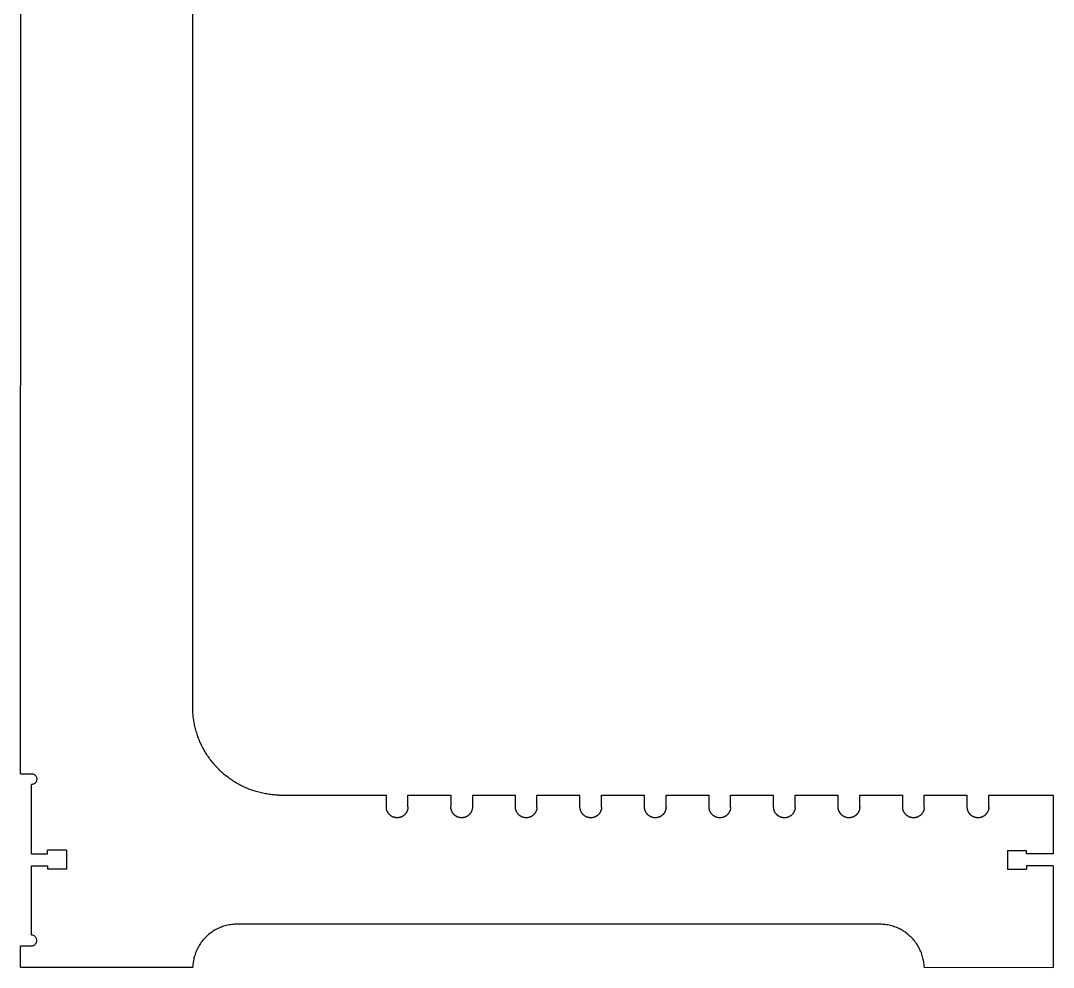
# Model space of a CAD drawing. Extents: x -71 to 71, y -22 to 22.
# Drawn here: x 4.57 to 28.56, y -22 to 0 of the extents above; entities that cross this region are included whole.
import ezdxf

# ---------------------------------------------------------------- set-up
doc = ezdxf.new("R2010")
doc.units = 0
doc.header["$MEASUREMENT"] = 0
doc.layers.get('0').update_dxf_attribs({"linetype": 'CONTINUOUS'})

msp = doc.modelspace()

# ---------------------------------------------------------------- linework, layer by layer
for p, q in [((8.564, -15.999), (8.567, 16.001)), ((4.565, -17.502), (4.568, 14.251)), ((8.566, -16.03), (8.564, -15.999)), ((8.567, -16.061), (8.566, -16.03)), ((8.569, -16.092), (8.567, -16.061)), ((8.572, -16.123), (8.569, -16.092)), ((8.575, -16.155), (8.572, -16.123)), ((8.578, -16.185), (8.575, -16.155)), ((8.582, -16.216), (8.578, -16.185)), ((8.587, -16.247), (8.582, -16.216)), ((8.591, -16.278), (8.587, -16.247)), ((8.597, -16.309), (8.591, -16.278)), ((8.603, -16.339), (8.597, -16.309)), ((8.609, -16.37), (8.603, -16.339)), ((8.616, -16.4), (8.609, -16.37)), ((8.623, -16.431), (8.616, -16.4)), ((8.63, -16.461), (8.623, -16.431)), ((8.639, -16.491), (8.63, -16.461)), ((8.647, -16.521), (8.639, -16.491)), ((8.656, -16.551), (8.647, -16.521)), ((8.666, -16.581), (8.656, -16.551)), ((8.675, -16.61), (8.666, -16.581)), ((8.686, -16.64), (8.675, -16.61)), ((8.697, -16.669), (8.686, -16.64)), ((8.708, -16.698), (8.697, -16.669)), ((8.72, -16.727), (8.708, -16.698)), ((8.732, -16.756), (8.72, -16.727)), ((8.744, -16.784), (8.732, -16.756)), ((8.757, -16.812), (8.744, -16.784)), ((8.771, -16.841), (8.757, -16.812)), ((8.784, -16.869), (8.771, -16.841)), ((8.799, -16.896), (8.784, -16.869)), ((8.813, -16.924), (8.799, -16.896)), ((8.828, -16.951), (8.813, -16.924)), ((8.844, -16.978), (8.828, -16.951)), ((8.86, -17.005), (8.844, -16.978)), ((8.876, -17.031), (8.86, -17.005)), ((8.893, -17.058), (8.876, -17.031)), ((8.91, -17.084), (8.893, -17.058)), ((8.928, -17.11), (8.91, -17.084)), ((8.945, -17.135), (8.928, -17.11)), ((8.964, -17.16), (8.945, -17.135)), ((8.982, -17.185), (8.964, -17.16)), ((9.001, -17.21), (8.982, -17.185)), ((9.021, -17.235), (9.001, -17.21)), ((9.041, -17.259), (9.021, -17.235)), ((9.061, -17.282), (9.041, -17.259)), ((4.565, -17.502), (4.815, -17.502)), ((4.815, -17.502), (4.832, -17.503)), ((4.832, -17.503), (4.848, -17.506)), ((4.848, -17.506), (4.863, -17.511)), ((4.863, -17.511), (4.878, -17.518)), ((4.878, -17.518), (4.892, -17.527)), ((9.081, -17.306), (9.061, -17.282)), ((9.102, -17.329), (9.081, -17.306)), ((9.123, -17.352), (9.102, -17.329)), ((9.145, -17.375), (9.123, -17.352)), ((9.167, -17.397), (9.145, -17.375)), ((9.189, -17.419), (9.167, -17.397)), ((9.211, -17.44), (9.189, -17.419)), ((9.234, -17.461), (9.211, -17.44)), ((9.257, -17.482), (9.234, -17.461)), ((9.281, -17.503), (9.257, -17.482)), ((9.305, -17.523), (9.281, -17.503)), ((4.832, -17.751), (4.815, -17.752)), ((4.815, -19.361), (4.815, -17.752)), ((4.848, -17.747), (4.832, -17.751)), ((4.863, -17.742), (4.848, -17.747)), ((4.878, -17.735), (4.863, -17.742)), ((4.892, -17.726), (4.878, -17.735)), ((4.892, -17.527), (4.904, -17.538)), ((4.904, -17.715), (4.892, -17.726)), ((4.904, -17.538), (4.915, -17.551)), ((4.915, -17.703), (4.904, -17.715)), ((4.915, -17.551), (4.924, -17.564)), ((4.924, -17.689), (4.915, -17.703)), ((4.924, -17.564), (4.931, -17.579)), ((4.931, -17.674), (4.924, -17.689)), ((4.931, -17.579), (4.936, -17.594)), ((4.936, -17.659), (4.931, -17.674)), ((4.936, -17.594), (4.939, -17.61)), ((4.939, -17.643), (4.936, -17.659)), ((4.939, -17.61), (4.94, -17.627)), ((4.94, -17.627), (4.939, -17.643)), ((9.329, -17.543), (9.305, -17.523)), ((9.353, -17.562), (9.329, -17.543)), ((9.378, -17.581), (9.353, -17.562)), ((9.403, -17.6), (9.378, -17.581)), ((9.428, -17.618), (9.403, -17.6)), ((9.454, -17.636), (9.428, -17.618)), ((9.479, -17.653), (9.454, -17.636)), ((9.506, -17.671), (9.479, -17.653)), ((9.532, -17.687), (9.506, -17.671)), ((9.558, -17.704), (9.532, -17.687)), ((9.585, -17.72), (9.558, -17.704)), ((9.612, -17.735), (9.585, -17.72)), ((9.64, -17.75), (9.612, -17.735)), ((9.667, -17.765), (9.64, -17.75)), ((9.695, -17.779), (9.667, -17.765)), ((9.723, -17.793), (9.695, -17.779)), ((9.751, -17.806), (9.723, -17.793)), ((9.779, -17.819), (9.751, -17.806)), ((9.808, -17.832), (9.779, -17.819)), ((9.837, -17.844), (9.808, -17.832)), ((9.865, -17.856), (9.837, -17.844)), ((9.894, -17.867), (9.865, -17.856)), ((9.924, -17.878), (9.894, -17.867)), ((9.953, -17.888), (9.924, -17.878)), ((9.983, -17.898), (9.953, -17.888)), ((10.012, -17.907), (9.983, -17.898)), ((10.042, -17.916), (10.012, -17.907)), ((10.072, -17.925), (10.042, -17.916)), ((10.102, -17.933), (10.072, -17.925)), ((10.133, -17.941), (10.102, -17.933)), ((10.163, -17.948), (10.133, -17.941)), ((10.193, -17.955), (10.163, -17.948)), ((10.224, -17.961), (10.193, -17.955)), ((10.255, -17.967), (10.224, -17.961)), ((10.285, -17.972), (10.255, -17.967)), ((10.316, -17.977), (10.285, -17.972)), ((10.347, -17.981), (10.316, -17.977)), ((10.378, -17.985), (10.347, -17.981)), ((10.409, -17.989), (10.378, -17.985)), ((10.44, -17.992), (10.409, -17.989)), ((10.471, -17.994), (10.44, -17.992)), ((10.502, -17.996), (10.471, -17.994)), ((10.533, -17.998), (10.502, -17.996)), ((10.564, -17.999), (10.533, -17.998)), ((10.564, -17.999), (13.064, -17.999)), ((13.064, -18.274), (13.064, -17.999)), ((13.564, -17.999), (14.564, -17.999)), ((13.564, -18.274), (13.564, -17.999)), ((14.564, -17.999), (14.564, -18.274)), ((15.064, -17.999), (16.064, -18)), ((15.064, -17.999), (15.064, -18.274)), ((16.064, -18.275), (16.064, -18)), ((16.564, -18), (17.564, -18)), ((16.564, -18.275), (16.564, -18)), ((17.564, -18.275), (17.564, -18)), ((18.064, -18), (19.064, -18)), ((18.064, -18.275), (18.064, -18)), ((19.064, -18.275), (19.064, -18)), ((19.564, -18), (20.564, -18)), ((19.564, -18.275), (19.564, -18)), ((20.564, -18.275), (20.564, -18)), ((21.064, -18), (22.064, -18)), ((21.064, -18.275), (21.064, -18)), ((22.064, -18.275), (22.064, -18)), ((22.564, -18), (23.564, -18)), ((22.564, -18.275), (22.564, -18)), ((23.564, -18.275), (23.564, -18)), ((24.064, -18), (25.064, -18)), ((24.064, -18.275), (24.064, -18)), ((25.064, -18.275), (25.064, -18)), ((25.564, -18), (26.564, -18)), ((25.564, -18.275), (25.564, -18)), ((26.564, -18.275), (26.564, -18)), ((27.064, -18), (28.564, -18)), ((27.064, -18.275), (27.064, -18)), ((28.564, -18), (28.564, -19.36)), ((13.064, -18.282), (13.064, -18.274)), ((13.065, -18.29), (13.064, -18.282)), ((13.065, -18.298), (13.065, -18.29)), ((13.066, -18.306), (13.065, -18.298)), ((13.067, -18.313), (13.066, -18.306)), ((13.069, -18.321), (13.067, -18.313)), ((13.07, -18.329), (13.069, -18.321)), ((13.072, -18.336), (13.07, -18.329)), ((13.074, -18.344), (13.072, -18.336)), ((13.077, -18.352), (13.074, -18.344)), ((13.079, -18.359), (13.077, -18.352)), ((13.082, -18.366), (13.079, -18.359)), ((13.085, -18.374), (13.082, -18.366)), ((13.088, -18.381), (13.085, -18.374)), ((13.092, -18.388), (13.088, -18.381)), ((13.095, -18.395), (13.092, -18.388)), ((13.099, -18.402), (13.095, -18.395)), ((13.103, -18.408), (13.099, -18.402)), ((13.108, -18.415), (13.103, -18.408)), ((13.112, -18.421), (13.108, -18.415)), ((13.117, -18.428), (13.112, -18.421)), ((13.122, -18.434), (13.117, -18.428)), ((13.127, -18.44), (13.122, -18.434)), ((13.132, -18.445), (13.127, -18.44)), ((13.138, -18.451), (13.132, -18.445)), ((13.143, -18.457), (13.138, -18.451)), ((13.149, -18.462), (13.143, -18.457)), ((13.155, -18.467), (13.149, -18.462)), ((13.161, -18.472), (13.155, -18.467)), ((13.167, -18.477), (13.161, -18.472)), ((13.174, -18.481), (13.167, -18.477)), ((13.461, -18.477), (13.455, -18.481)), ((13.468, -18.472), (13.461, -18.477)), ((13.474, -18.467), (13.468, -18.472)), ((13.48, -18.462), (13.474, -18.467)), ((13.485, -18.457), (13.48, -18.462)), ((13.491, -18.451), (13.485, -18.457)), ((13.497, -18.445), (13.491, -18.451)), ((13.502, -18.44), (13.497, -18.445)), ((13.507, -18.434), (13.502, -18.44)), ((13.512, -18.428), (13.507, -18.434)), ((13.517, -18.421), (13.512, -18.428)), ((13.521, -18.415), (13.517, -18.421)), ((13.525, -18.408), (13.521, -18.415)), ((13.529, -18.402), (13.525, -18.408)), ((13.533, -18.395), (13.529, -18.402)), ((13.537, -18.388), (13.533, -18.395)), ((13.541, -18.381), (13.537, -18.388)), ((13.544, -18.374), (13.541, -18.381)), ((13.547, -18.366), (13.544, -18.374)), ((13.55, -18.359), (13.547, -18.366)), ((13.552, -18.352), (13.55, -18.359)), ((13.554, -18.344), (13.552, -18.352)), ((13.556, -18.337), (13.554, -18.344)), ((13.558, -18.329), (13.556, -18.337)), ((13.56, -18.321), (13.558, -18.329)), ((13.561, -18.313), (13.56, -18.321)), ((13.562, -18.306), (13.561, -18.313)), ((13.563, -18.298), (13.562, -18.306)), ((13.564, -18.29), (13.563, -18.298)), ((13.564, -18.274), (13.564, -18.282)), ((13.564, -18.282), (13.564, -18.29)), ((14.564, -18.282), (14.564, -18.274)), ((14.565, -18.29), (14.564, -18.282)), ((14.565, -18.298), (14.565, -18.29)), ((14.566, -18.306), (14.565, -18.298)), ((14.567, -18.314), (14.566, -18.306)), ((14.569, -18.321), (14.567, -18.314)), ((14.57, -18.329), (14.569, -18.321)), ((14.572, -18.337), (14.57, -18.329)), ((14.574, -18.344), (14.572, -18.337)), ((14.577, -18.352), (14.574, -18.344)), ((14.579, -18.359), (14.577, -18.352)), ((14.582, -18.366), (14.579, -18.359)), ((14.585, -18.374), (14.582, -18.366)), ((14.588, -18.381), (14.585, -18.374)), ((14.592, -18.388), (14.588, -18.381)), ((14.595, -18.395), (14.592, -18.388)), ((14.599, -18.402), (14.595, -18.395)), ((14.603, -18.408), (14.599, -18.402)), ((14.608, -18.415), (14.603, -18.408)), ((14.612, -18.421), (14.608, -18.415)), ((14.617, -18.428), (14.612, -18.421)), ((14.622, -18.434), (14.617, -18.428)), ((14.627, -18.44), (14.622, -18.434)), ((14.632, -18.446), (14.627, -18.44)), ((14.638, -18.451), (14.632, -18.446)), ((14.643, -18.457), (14.638, -18.451)), ((14.649, -18.462), (14.643, -18.457)), ((14.655, -18.467), (14.649, -18.462)), ((14.661, -18.472), (14.655, -18.467)), ((14.667, -18.477), (14.661, -18.472)), ((14.674, -18.481), (14.667, -18.477)), ((14.961, -18.477), (14.955, -18.481)), ((14.968, -18.472), (14.961, -18.477)), ((14.974, -18.467), (14.968, -18.472)), ((14.98, -18.462), (14.974, -18.467)), ((14.985, -18.457), (14.98, -18.462)), ((14.991, -18.451), (14.985, -18.457)), ((14.997, -18.446), (14.991, -18.451)), ((15.002, -18.44), (14.997, -18.446)), ((15.007, -18.434), (15.002, -18.44)), ((15.012, -18.428), (15.007, -18.434)), ((15.017, -18.421), (15.012, -18.428)), ((15.021, -18.415), (15.017, -18.421)), ((15.025, -18.408), (15.021, -18.415)), ((15.029, -18.402), (15.025, -18.408)), ((15.033, -18.395), (15.029, -18.402)), ((15.037, -18.388), (15.033, -18.395)), ((15.041, -18.381), (15.037, -18.388)), ((15.044, -18.374), (15.041, -18.381)), ((15.047, -18.366), (15.044, -18.374)), ((15.05, -18.359), (15.047, -18.366)), ((15.052, -18.352), (15.05, -18.359)), ((15.054, -18.344), (15.052, -18.352)), ((15.056, -18.337), (15.054, -18.344)), ((15.058, -18.329), (15.056, -18.337)), ((15.06, -18.321), (15.058, -18.329)), ((15.061, -18.314), (15.06, -18.321)), ((15.062, -18.306), (15.061, -18.314)), ((15.063, -18.298), (15.062, -18.306)), ((15.064, -18.29), (15.063, -18.298)), ((15.064, -18.274), (15.064, -18.282)), ((15.064, -18.282), (15.064, -18.29)), ((16.064, -18.282), (16.064, -18.275)), ((16.065, -18.29), (16.064, -18.282)), ((16.065, -18.298), (16.065, -18.29)), ((16.066, -18.306), (16.065, -18.298)), ((16.067, -18.314), (16.066, -18.306)), ((16.069, -18.321), (16.067, -18.314)), ((16.07, -18.329), (16.069, -18.321)), ((16.072, -18.337), (16.07, -18.329)), ((16.074, -18.344), (16.072, -18.337)), ((16.077, -18.352), (16.074, -18.344)), ((16.079, -18.359), (16.077, -18.352)), ((16.082, -18.367), (16.079, -18.359)), ((16.085, -18.374), (16.082, -18.367)), ((16.088, -18.381), (16.085, -18.374)), ((16.092, -18.388), (16.088, -18.381)), ((16.095, -18.395), (16.092, -18.388)), ((16.099, -18.402), (16.095, -18.395)), ((16.103, -18.408), (16.099, -18.402)), ((16.108, -18.415), (16.103, -18.408)), ((16.112, -18.421), (16.108, -18.415)), ((16.117, -18.428), (16.112, -18.421)), ((16.122, -18.434), (16.117, -18.428)), ((16.127, -18.44), (16.122, -18.434)), ((16.132, -18.446), (16.127, -18.44)), ((16.138, -18.451), (16.132, -18.446)), ((16.143, -18.457), (16.138, -18.451)), ((16.149, -18.462), (16.143, -18.457)), ((16.155, -18.467), (16.149, -18.462)), ((16.161, -18.472), (16.155, -18.467)), ((16.167, -18.477), (16.161, -18.472)), ((16.174, -18.481), (16.167, -18.477)), ((16.461, -18.477), (16.455, -18.481)), ((16.468, -18.472), (16.461, -18.477)), ((16.474, -18.467), (16.468, -18.472)), ((16.48, -18.462), (16.474, -18.467)), ((16.485, -18.457), (16.48, -18.462)), ((16.491, -18.451), (16.485, -18.457)), ((16.497, -18.446), (16.491, -18.451)), ((16.502, -18.44), (16.497, -18.446)), ((16.507, -18.434), (16.502, -18.44)), ((16.512, -18.428), (16.507, -18.434)), ((16.517, -18.422), (16.512, -18.428)), ((16.521, -18.415), (16.517, -18.422)), ((16.525, -18.409), (16.521, -18.415)), ((16.529, -18.402), (16.525, -18.409)), ((16.533, -18.395), (16.529, -18.402)), ((16.537, -18.388), (16.533, -18.395)), ((16.541, -18.381), (16.537, -18.388)), ((16.544, -18.374), (16.541, -18.381)), ((16.547, -18.367), (16.544, -18.374)), ((16.55, -18.359), (16.547, -18.367)), ((16.552, -18.352), (16.55, -18.359)), ((16.554, -18.344), (16.552, -18.352)), ((16.556, -18.337), (16.554, -18.344)), ((16.558, -18.329), (16.556, -18.337)), ((16.56, -18.321), (16.558, -18.329)), ((16.561, -18.314), (16.56, -18.321)), ((16.562, -18.306), (16.561, -18.314)), ((16.563, -18.298), (16.562, -18.306)), ((16.564, -18.29), (16.563, -18.298)), ((16.564, -18.275), (16.564, -18.282)), ((16.564, -18.282), (16.564, -18.29)), ((17.564, -18.283), (17.564, -18.275)), ((17.565, -18.29), (17.564, -18.283)), ((17.565, -18.298), (17.565, -18.29)), ((17.566, -18.306), (17.565, -18.298)), ((17.567, -18.314), (17.566, -18.306)), ((17.569, -18.321), (17.567, -18.314)), ((17.57, -18.329), (17.569, -18.321)), ((17.572, -18.337), (17.57, -18.329)), ((17.574, -18.344), (17.572, -18.337)), ((17.577, -18.352), (17.574, -18.344)), ((17.579, -18.359), (17.577, -18.352)), ((17.582, -18.367), (17.579, -18.359)), ((17.585, -18.374), (17.582, -18.367)), ((17.588, -18.381), (17.585, -18.374)), ((17.592, -18.388), (17.588, -18.381)), ((17.595, -18.395), (17.592, -18.388)), ((17.599, -18.402), (17.595, -18.395)), ((17.603, -18.409), (17.599, -18.402)), ((17.608, -18.415), (17.603, -18.409)), ((17.612, -18.422), (17.608, -18.415)), ((17.617, -18.428), (17.612, -18.422)), ((17.622, -18.434), (17.617, -18.428)), ((17.627, -18.44), (17.622, -18.434)), ((17.632, -18.446), (17.627, -18.44)), ((17.638, -18.451), (17.632, -18.446)), ((17.643, -18.457), (17.638, -18.451)), ((17.649, -18.462), (17.643, -18.457)), ((17.655, -18.467), (17.649, -18.462)), ((17.661, -18.472), (17.655, -18.467)), ((17.667, -18.477), (17.661, -18.472)), ((17.674, -18.481), (17.667, -18.477)), ((17.961, -18.477), (17.955, -18.481)), ((17.968, -18.472), (17.961, -18.477)), ((17.974, -18.467), (17.968, -18.472)), ((17.98, -18.462), (17.974, -18.467)), ((17.985, -18.457), (17.98, -18.462)), ((17.991, -18.451), (17.985, -18.457)), ((17.997, -18.446), (17.991, -18.451)), ((18.002, -18.44), (17.997, -18.446)), ((18.007, -18.434), (18.002, -18.44)), ((18.012, -18.428), (18.007, -18.434)), ((18.017, -18.422), (18.012, -18.428)), ((18.021, -18.415), (18.017, -18.422)), ((18.025, -18.409), (18.021, -18.415)), ((18.029, -18.402), (18.025, -18.409)), ((18.033, -18.395), (18.029, -18.402)), ((18.037, -18.388), (18.033, -18.395)), ((18.041, -18.381), (18.037, -18.388)), ((18.044, -18.374), (18.041, -18.381)), ((18.047, -18.367), (18.044, -18.374)), ((18.05, -18.359), (18.047, -18.367)), ((18.052, -18.352), (18.05, -18.359)), ((18.054, -18.344), (18.052, -18.352)), ((18.056, -18.337), (18.054, -18.344)), ((18.058, -18.329), (18.056, -18.337)), ((18.06, -18.322), (18.058, -18.329)), ((18.061, -18.314), (18.06, -18.322)), ((18.062, -18.306), (18.061, -18.314)), ((18.063, -18.298), (18.062, -18.306)), ((18.064, -18.29), (18.063, -18.298)), ((18.064, -18.275), (18.064, -18.283)), ((18.064, -18.283), (18.064, -18.29)), ((19.064, -18.283), (19.064, -18.275)), ((19.065, -18.29), (19.064, -18.283)), ((19.065, -18.298), (19.065, -18.29)), ((19.066, -18.306), (19.065, -18.298)), ((19.067, -18.314), (19.066, -18.306)), ((19.069, -18.322), (19.067, -18.314)), ((19.07, -18.329), (19.069, -18.322)), ((19.072, -18.337), (19.07, -18.329)), ((19.074, -18.345), (19.072, -18.337)), ((19.077, -18.352), (19.074, -18.345)), ((19.079, -18.359), (19.077, -18.352)), ((19.082, -18.367), (19.079, -18.359)), ((19.085, -18.374), (19.082, -18.367)), ((19.088, -18.381), (19.085, -18.374)), ((19.092, -18.388), (19.088, -18.381)), ((19.095, -18.395), (19.092, -18.388)), ((19.099, -18.402), (19.095, -18.395)), ((19.103, -18.409), (19.099, -18.402)), ((19.108, -18.415), (19.103, -18.409)), ((19.112, -18.422), (19.108, -18.415)), ((19.117, -18.428), (19.112, -18.422)), ((19.122, -18.434), (19.117, -18.428)), ((19.127, -18.44), (19.122, -18.434)), ((19.132, -18.446), (19.127, -18.44)), ((19.138, -18.452), (19.132, -18.446)), ((19.143, -18.457), (19.138, -18.452)), ((19.149, -18.462), (19.143, -18.457)), ((19.155, -18.467), (19.149, -18.462)), ((19.161, -18.472), (19.155, -18.467)), ((19.167, -18.477), (19.161, -18.472)), ((19.174, -18.482), (19.167, -18.477)), ((19.461, -18.477), (19.455, -18.482)), ((19.468, -18.472), (19.461, -18.477)), ((19.474, -18.467), (19.468, -18.472)), ((19.48, -18.462), (19.474, -18.467)), ((19.485, -18.457), (19.48, -18.462)), ((19.491, -18.452), (19.485, -18.457)), ((19.497, -18.446), (19.491, -18.452)), ((19.502, -18.44), (19.497, -18.446)), ((19.507, -18.434), (19.502, -18.44)), ((19.512, -18.428), (19.507, -18.434)), ((19.517, -18.422), (19.512, -18.428)), ((19.521, -18.415), (19.517, -18.422)), ((19.525, -18.409), (19.521, -18.415)), ((19.529, -18.402), (19.525, -18.409)), ((19.533, -18.395), (19.529, -18.402)), ((19.537, -18.388), (19.533, -18.395)), ((19.541, -18.381), (19.537, -18.388)), ((19.544, -18.374), (19.541, -18.381)), ((19.547, -18.367), (19.544, -18.374)), ((19.55, -18.359), (19.547, -18.367)), ((19.552, -18.352), (19.55, -18.359)), ((19.554, -18.345), (19.552, -18.352)), ((19.556, -18.337), (19.554, -18.345)), ((19.558, -18.329), (19.556, -18.337)), ((19.56, -18.322), (19.558, -18.329)), ((19.561, -18.314), (19.56, -18.322)), ((19.562, -18.306), (19.561, -18.314)), ((19.563, -18.298), (19.562, -18.306)), ((19.564, -18.291), (19.563, -18.298)), ((19.564, -18.275), (19.564, -18.283)), ((19.564, -18.283), (19.564, -18.291)), ((20.564, -18.283), (20.564, -18.275)), ((20.565, -18.291), (20.564, -18.283)), ((20.565, -18.298), (20.565, -18.291)), ((20.566, -18.306), (20.565, -18.298)), ((20.567, -18.314), (20.566, -18.306)), ((20.569, -18.322), (20.567, -18.314)), ((20.57, -18.329), (20.569, -18.322)), ((20.572, -18.337), (20.57, -18.329)), ((20.574, -18.345), (20.572, -18.337)), ((20.577, -18.352), (20.574, -18.345)), ((20.579, -18.36), (20.577, -18.352)), ((20.582, -18.367), (20.579, -18.36)), ((20.585, -18.374), (20.582, -18.367)), ((20.588, -18.381), (20.585, -18.374)), ((20.592, -18.388), (20.588, -18.381)), ((20.595, -18.395), (20.592, -18.388)), ((20.599, -18.402), (20.595, -18.395)), ((20.603, -18.409), (20.599, -18.402)), ((20.608, -18.415), (20.603, -18.409)), ((20.612, -18.422), (20.608, -18.415)), ((20.617, -18.428), (20.612, -18.422)), ((20.622, -18.434), (20.617, -18.428)), ((20.627, -18.44), (20.622, -18.434)), ((20.632, -18.446), (20.627, -18.44)), ((20.638, -18.452), (20.632, -18.446)), ((20.643, -18.457), (20.638, -18.452)), ((20.649, -18.462), (20.643, -18.457)), ((20.655, -18.468), (20.649, -18.462)), ((20.661, -18.472), (20.655, -18.468)), ((20.667, -18.477), (20.661, -18.472)), ((20.674, -18.482), (20.667, -18.477)), ((20.961, -18.477), (20.955, -18.482)), ((20.968, -18.472), (20.961, -18.477)), ((20.974, -18.468), (20.968, -18.472)), ((20.98, -18.462), (20.974, -18.468)), ((20.985, -18.457), (20.98, -18.462)), ((20.991, -18.452), (20.985, -18.457)), ((20.997, -18.446), (20.991, -18.452)), ((21.002, -18.44), (20.997, -18.446)), ((21.007, -18.434), (21.002, -18.44)), ((21.012, -18.428), (21.007, -18.434)), ((21.017, -18.422), (21.012, -18.428)), ((21.021, -18.415), (21.017, -18.422)), ((21.025, -18.409), (21.021, -18.415)), ((21.029, -18.402), (21.025, -18.409)), ((21.033, -18.395), (21.029, -18.402)), ((21.037, -18.388), (21.033, -18.395)), ((21.041, -18.381), (21.037, -18.388)), ((21.044, -18.374), (21.041, -18.381)), ((21.047, -18.367), (21.044, -18.374)), ((21.05, -18.36), (21.047, -18.367)), ((21.052, -18.352), (21.05, -18.36)), ((21.054, -18.345), (21.052, -18.352)), ((21.056, -18.337), (21.054, -18.345)), ((21.058, -18.329), (21.056, -18.337)), ((21.06, -18.322), (21.058, -18.329)), ((21.061, -18.314), (21.06, -18.322)), ((21.062, -18.306), (21.061, -18.314)), ((21.063, -18.298), (21.062, -18.306)), ((21.064, -18.291), (21.063, -18.298)), ((21.064, -18.275), (21.064, -18.283)), ((21.064, -18.283), (21.064, -18.291)), ((22.064, -18.283), (22.064, -18.275)), ((22.065, -18.291), (22.064, -18.283)), ((22.065, -18.299), (22.065, -18.291)), ((22.066, -18.306), (22.065, -18.299)), ((22.067, -18.314), (22.066, -18.306)), ((22.069, -18.322), (22.067, -18.314)), ((22.07, -18.33), (22.069, -18.322)), ((22.072, -18.337), (22.07, -18.33)), ((22.074, -18.345), (22.072, -18.337)), ((22.077, -18.352), (22.074, -18.345)), ((22.079, -18.36), (22.077, -18.352)), ((22.082, -18.367), (22.079, -18.36)), ((22.085, -18.374), (22.082, -18.367)), ((22.088, -18.381), (22.085, -18.374)), ((22.092, -18.389), (22.088, -18.381)), ((22.095, -18.395), (22.092, -18.389)), ((22.099, -18.402), (22.095, -18.395)), ((22.103, -18.409), (22.099, -18.402)), ((22.108, -18.416), (22.103, -18.409)), ((22.112, -18.422), (22.108, -18.416)), ((22.117, -18.428), (22.112, -18.422)), ((22.122, -18.434), (22.117, -18.428)), ((22.127, -18.44), (22.122, -18.434)), ((22.132, -18.446), (22.127, -18.44)), ((22.138, -18.452), (22.132, -18.446)), ((22.143, -18.457), (22.138, -18.452)), ((22.149, -18.463), (22.143, -18.457)), ((22.155, -18.468), (22.149, -18.463)), ((22.161, -18.473), (22.155, -18.468)), ((22.167, -18.477), (22.161, -18.473)), ((22.174, -18.482), (22.167, -18.477)), ((22.461, -18.477), (22.455, -18.482)), ((22.468, -18.473), (22.461, -18.477)), ((22.474, -18.468), (22.468, -18.473)), ((22.48, -18.463), (22.474, -18.468)), ((22.485, -18.457), (22.48, -18.463)), ((22.491, -18.452), (22.485, -18.457)), ((22.497, -18.446), (22.491, -18.452)), ((22.502, -18.44), (22.497, -18.446)), ((22.507, -18.434), (22.502, -18.44)), ((22.512, -18.428), (22.507, -18.434)), ((22.517, -18.422), (22.512, -18.428)), ((22.521, -18.416), (22.517, -18.422)), ((22.525, -18.409), (22.521, -18.416)), ((22.529, -18.402), (22.525, -18.409)), ((22.533, -18.395), (22.529, -18.402)), ((22.537, -18.389), (22.533, -18.395)), ((22.541, -18.381), (22.537, -18.389)), ((22.544, -18.374), (22.541, -18.381)), ((22.547, -18.367), (22.544, -18.374)), ((22.55, -18.36), (22.547, -18.367)), ((22.552, -18.352), (22.55, -18.36)), ((22.554, -18.345), (22.552, -18.352)), ((22.556, -18.337), (22.554, -18.345)), ((22.558, -18.33), (22.556, -18.337)), ((22.56, -18.322), (22.558, -18.33)), ((22.561, -18.314), (22.56, -18.322)), ((22.562, -18.306), (22.561, -18.314)), ((22.563, -18.299), (22.562, -18.306)), ((22.564, -18.291), (22.563, -18.299)), ((22.564, -18.275), (22.564, -18.283)), ((22.564, -18.283), (22.564, -18.291)), ((23.564, -18.283), (23.564, -18.275)), ((23.565, -18.291), (23.564, -18.283)), ((23.565, -18.299), (23.565, -18.291)), ((23.566, -18.306), (23.565, -18.299)), ((23.567, -18.314), (23.566, -18.306)), ((23.569, -18.322), (23.567, -18.314)), ((23.57, -18.33), (23.569, -18.322)), ((23.572, -18.337), (23.57, -18.33)), ((23.574, -18.345), (23.572, -18.337)), ((23.577, -18.352), (23.574, -18.345)), ((23.579, -18.36), (23.577, -18.352)), ((23.582, -18.367), (23.579, -18.36)), ((23.585, -18.374), (23.582, -18.367)), ((23.588, -18.382), (23.585, -18.374)), ((23.592, -18.389), (23.588, -18.382)), ((23.595, -18.396), (23.592, -18.389)), ((23.599, -18.402), (23.595, -18.396)), ((23.603, -18.409), (23.599, -18.402)), ((23.608, -18.416), (23.603, -18.409)), ((23.612, -18.422), (23.608, -18.416)), ((23.617, -18.428), (23.612, -18.422)), ((23.622, -18.434), (23.617, -18.428)), ((23.627, -18.44), (23.622, -18.434)), ((23.632, -18.446), (23.627, -18.44)), ((23.638, -18.452), (23.632, -18.446)), ((23.643, -18.457), (23.638, -18.452)), ((23.649, -18.463), (23.643, -18.457)), ((23.655, -18.468), (23.649, -18.463)), ((23.661, -18.473), (23.655, -18.468)), ((23.667, -18.477), (23.661, -18.473)), ((23.674, -18.482), (23.667, -18.477)), ((23.961, -18.477), (23.955, -18.482)), ((23.968, -18.473), (23.961, -18.477)), ((23.974, -18.468), (23.968, -18.473)), ((23.98, -18.463), (23.974, -18.468)), ((23.985, -18.457), (23.98, -18.463)), ((23.991, -18.452), (23.985, -18.457)), ((23.997, -18.446), (23.991, -18.452)), ((24.002, -18.44), (23.997, -18.446)), ((24.007, -18.435), (24.002, -18.44)), ((24.012, -18.428), (24.007, -18.435)), ((24.017, -18.422), (24.012, -18.428)), ((24.021, -18.416), (24.017, -18.422)), ((24.025, -18.409), (24.021, -18.416)), ((24.029, -18.402), (24.025, -18.409)), ((24.033, -18.396), (24.029, -18.402)), ((24.037, -18.389), (24.033, -18.396)), ((24.041, -18.382), (24.037, -18.389)), ((24.044, -18.374), (24.041, -18.382)), ((24.047, -18.367), (24.044, -18.374)), ((24.05, -18.36), (24.047, -18.367)), ((24.052, -18.352), (24.05, -18.36)), ((24.054, -18.345), (24.052, -18.352)), ((24.056, -18.337), (24.054, -18.345)), ((24.058, -18.33), (24.056, -18.337)), ((24.06, -18.322), (24.058, -18.33)), ((24.061, -18.314), (24.06, -18.322)), ((24.062, -18.306), (24.061, -18.314)), ((24.063, -18.299), (24.062, -18.306)), ((24.064, -18.291), (24.063, -18.299)), ((24.064, -18.275), (24.064, -18.283)), ((24.064, -18.283), (24.064, -18.291)), ((25.064, -18.283), (25.064, -18.275)), ((25.065, -18.291), (25.064, -18.283)), ((25.065, -18.299), (25.065, -18.291)), ((25.066, -18.307), (25.065, -18.299)), ((25.067, -18.314), (25.066, -18.307)), ((25.069, -18.322), (25.067, -18.314)), ((25.07, -18.33), (25.069, -18.322)), ((25.072, -18.337), (25.07, -18.33)), ((25.074, -18.345), (25.072, -18.337)), ((25.077, -18.352), (25.074, -18.345)), ((25.079, -18.36), (25.077, -18.352)), ((25.082, -18.367), (25.079, -18.36)), ((25.085, -18.375), (25.082, -18.367)), ((25.088, -18.382), (25.085, -18.375)), ((25.092, -18.389), (25.088, -18.382)), ((25.095, -18.396), (25.092, -18.389)), ((25.099, -18.403), (25.095, -18.396)), ((25.103, -18.409), (25.099, -18.403)), ((25.108, -18.416), (25.103, -18.409)), ((25.112, -18.422), (25.108, -18.416)), ((25.117, -18.428), (25.112, -18.422)), ((25.122, -18.435), (25.117, -18.428)), ((25.127, -18.441), (25.122, -18.435)), ((25.132, -18.446), (25.127, -18.441)), ((25.138, -18.452), (25.132, -18.446)), ((25.143, -18.457), (25.138, -18.452)), ((25.149, -18.463), (25.143, -18.457)), ((25.155, -18.468), (25.149, -18.463)), ((25.161, -18.473), (25.155, -18.468)), ((25.167, -18.478), (25.161, -18.473)), ((25.174, -18.482), (25.167, -18.478)), ((25.461, -18.478), (25.455, -18.482)), ((25.468, -18.473), (25.461, -18.478)), ((25.474, -18.468), (25.468, -18.473)), ((25.48, -18.463), (25.474, -18.468)), ((25.485, -18.458), (25.48, -18.463)), ((25.491, -18.452), (25.485, -18.458)), ((25.497, -18.446), (25.491, -18.452)), ((25.502, -18.441), (25.497, -18.446)), ((25.507, -18.435), (25.502, -18.441)), ((25.512, -18.429), (25.507, -18.435)), ((25.517, -18.422), (25.512, -18.429)), ((25.521, -18.416), (25.517, -18.422)), ((25.525, -18.409), (25.521, -18.416)), ((25.529, -18.403), (25.525, -18.409)), ((25.533, -18.396), (25.529, -18.403)), ((25.537, -18.389), (25.533, -18.396)), ((25.541, -18.382), (25.537, -18.389)), ((25.544, -18.375), (25.541, -18.382)), ((25.547, -18.367), (25.544, -18.375)), ((25.55, -18.36), (25.547, -18.367)), ((25.552, -18.353), (25.55, -18.36)), ((25.554, -18.345), (25.552, -18.353)), ((25.556, -18.337), (25.554, -18.345)), ((25.558, -18.33), (25.556, -18.337)), ((25.56, -18.322), (25.558, -18.33)), ((25.561, -18.314), (25.56, -18.322)), ((25.562, -18.307), (25.561, -18.314)), ((25.563, -18.299), (25.562, -18.307)), ((25.564, -18.291), (25.563, -18.299)), ((25.564, -18.275), (25.564, -18.283)), ((25.564, -18.283), (25.564, -18.291)), ((26.564, -18.283), (26.564, -18.275)), ((26.565, -18.291), (26.564, -18.283)), ((26.565, -18.299), (26.565, -18.291)), ((26.566, -18.307), (26.565, -18.299)), ((26.567, -18.314), (26.566, -18.307)), ((26.569, -18.322), (26.567, -18.314)), ((26.57, -18.33), (26.569, -18.322)), ((26.572, -18.338), (26.57, -18.33)), ((26.574, -18.345), (26.572, -18.338)), ((26.577, -18.353), (26.574, -18.345)), ((26.579, -18.36), (26.577, -18.353)), ((26.582, -18.367), (26.579, -18.36)), ((26.585, -18.375), (26.582, -18.367)), ((26.588, -18.382), (26.585, -18.375)), ((26.592, -18.389), (26.588, -18.382)), ((26.595, -18.396), (26.592, -18.389)), ((26.599, -18.403), (26.595, -18.396)), ((26.603, -18.409), (26.599, -18.403)), ((26.608, -18.416), (26.603, -18.409)), ((26.612, -18.422), (26.608, -18.416)), ((26.617, -18.429), (26.612, -18.422)), ((26.622, -18.435), (26.617, -18.429)), ((26.627, -18.441), (26.622, -18.435)), ((26.632, -18.447), (26.627, -18.441)), ((26.638, -18.452), (26.632, -18.447)), ((26.643, -18.458), (26.638, -18.452)), ((26.649, -18.463), (26.643, -18.458)), ((26.655, -18.468), (26.649, -18.463)), ((26.661, -18.473), (26.655, -18.468)), ((26.667, -18.478), (26.661, -18.473)), ((26.674, -18.482), (26.667, -18.478)), ((26.961, -18.478), (26.955, -18.482)), ((26.968, -18.473), (26.961, -18.478)), ((26.974, -18.468), (26.968, -18.473)), ((26.98, -18.463), (26.974, -18.468)), ((26.985, -18.458), (26.98, -18.463)), ((26.991, -18.452), (26.985, -18.458)), ((26.997, -18.447), (26.991, -18.452)), ((27.002, -18.441), (26.997, -18.447)), ((27.007, -18.435), (27.002, -18.441)), ((27.012, -18.429), (27.007, -18.435)), ((27.017, -18.422), (27.012, -18.429)), ((27.021, -18.416), (27.017, -18.422)), ((27.025, -18.409), (27.021, -18.416)), ((27.029, -18.403), (27.025, -18.409)), ((27.033, -18.396), (27.029, -18.403)), ((27.037, -18.389), (27.033, -18.396)), ((27.041, -18.382), (27.037, -18.389)), ((27.044, -18.375), (27.041, -18.382)), ((27.047, -18.367), (27.044, -18.375)), ((27.05, -18.36), (27.047, -18.367)), ((27.052, -18.353), (27.05, -18.36)), ((27.054, -18.345), (27.052, -18.353)), ((27.056, -18.338), (27.054, -18.345)), ((27.058, -18.33), (27.056, -18.338)), ((27.06, -18.322), (27.058, -18.33)), ((27.061, -18.315), (27.06, -18.322)), ((27.062, -18.307), (27.061, -18.315)), ((27.063, -18.299), (27.062, -18.307)), ((27.064, -18.291), (27.063, -18.299)), ((27.064, -18.275), (27.064, -18.283)), ((27.064, -18.283), (27.064, -18.291)), ((13.18, -18.485), (13.174, -18.481)), ((13.187, -18.489), (13.18, -18.485)), ((13.194, -18.493), (13.187, -18.489)), ((13.201, -18.497), (13.194, -18.493)), ((13.208, -18.501), (13.201, -18.497)), ((13.215, -18.504), (13.208, -18.501)), ((13.222, -18.507), (13.215, -18.504)), ((13.23, -18.51), (13.222, -18.507)), ((13.237, -18.512), (13.23, -18.51)), ((13.245, -18.514), (13.237, -18.512)), ((13.252, -18.516), (13.245, -18.514)), ((13.26, -18.518), (13.252, -18.516)), ((13.267, -18.52), (13.26, -18.518)), ((13.275, -18.521), (13.267, -18.52)), ((13.283, -18.522), (13.275, -18.521)), ((13.291, -18.523), (13.283, -18.522)), ((13.299, -18.524), (13.291, -18.523)), ((13.306, -18.524), (13.299, -18.524)), ((13.314, -18.524), (13.306, -18.524)), ((13.322, -18.524), (13.314, -18.524)), ((13.33, -18.524), (13.322, -18.524)), ((13.338, -18.523), (13.33, -18.524)), ((13.346, -18.522), (13.338, -18.523)), ((13.353, -18.521), (13.346, -18.522)), ((13.361, -18.52), (13.353, -18.521)), ((13.369, -18.518), (13.361, -18.52)), ((13.376, -18.516), (13.369, -18.518)), ((13.384, -18.514), (13.376, -18.516)), ((13.392, -18.512), (13.384, -18.514)), ((13.399, -18.51), (13.392, -18.512)), ((13.406, -18.507), (13.399, -18.51)), ((13.414, -18.504), (13.406, -18.507)), ((13.421, -18.501), (13.414, -18.504)), ((13.428, -18.497), (13.421, -18.501)), ((13.435, -18.493), (13.428, -18.497)), ((13.442, -18.49), (13.435, -18.493)), ((13.448, -18.485), (13.442, -18.49)), ((13.455, -18.481), (13.448, -18.485)), ((14.68, -18.486), (14.674, -18.481)), ((14.687, -18.49), (14.68, -18.486)), ((14.694, -18.494), (14.687, -18.49)), ((14.701, -18.497), (14.694, -18.494)), ((14.708, -18.501), (14.701, -18.497)), ((14.715, -18.504), (14.708, -18.501)), ((14.722, -18.507), (14.715, -18.504)), ((14.73, -18.51), (14.722, -18.507)), ((14.737, -18.512), (14.73, -18.51)), ((14.745, -18.515), (14.737, -18.512)), ((14.752, -18.517), (14.745, -18.515)), ((14.76, -18.518), (14.752, -18.517)), ((14.767, -18.52), (14.76, -18.518)), ((14.775, -18.521), (14.767, -18.52)), ((14.783, -18.522), (14.775, -18.521)), ((14.791, -18.523), (14.783, -18.522)), ((14.799, -18.524), (14.791, -18.523)), ((14.806, -18.524), (14.799, -18.524)), ((14.814, -18.524), (14.806, -18.524)), ((14.822, -18.524), (14.814, -18.524)), ((14.83, -18.524), (14.822, -18.524)), ((14.838, -18.523), (14.83, -18.524)), ((14.846, -18.522), (14.838, -18.523)), ((14.853, -18.521), (14.846, -18.522)), ((14.861, -18.52), (14.853, -18.521)), ((14.869, -18.518), (14.861, -18.52)), ((14.876, -18.517), (14.869, -18.518)), ((14.884, -18.515), (14.876, -18.517)), ((14.892, -18.512), (14.884, -18.515)), ((14.899, -18.51), (14.892, -18.512)), ((14.906, -18.507), (14.899, -18.51)), ((14.914, -18.504), (14.906, -18.507)), ((14.921, -18.501), (14.914, -18.504)), ((14.928, -18.497), (14.921, -18.501)), ((14.935, -18.494), (14.928, -18.497)), ((14.942, -18.49), (14.935, -18.494)), ((14.948, -18.486), (14.942, -18.49)), ((14.955, -18.481), (14.948, -18.486)), ((16.18, -18.486), (16.174, -18.481)), ((16.187, -18.49), (16.18, -18.486)), ((16.194, -18.494), (16.187, -18.49)), ((16.201, -18.497), (16.194, -18.494)), ((16.208, -18.501), (16.201, -18.497)), ((16.215, -18.504), (16.208, -18.501)), ((16.222, -18.507), (16.215, -18.504)), ((16.23, -18.51), (16.222, -18.507)), ((16.237, -18.512), (16.23, -18.51)), ((16.245, -18.515), (16.237, -18.512)), ((16.252, -18.517), (16.245, -18.515)), ((16.26, -18.519), (16.252, -18.517)), ((16.267, -18.52), (16.26, -18.519)), ((16.275, -18.521), (16.267, -18.52)), ((16.283, -18.523), (16.275, -18.521)), ((16.291, -18.523), (16.283, -18.523)), ((16.299, -18.524), (16.291, -18.523)), ((16.306, -18.524), (16.299, -18.524)), ((16.314, -18.525), (16.306, -18.524)), ((16.322, -18.524), (16.314, -18.525)), ((16.33, -18.524), (16.322, -18.524)), ((16.338, -18.523), (16.33, -18.524)), ((16.346, -18.523), (16.338, -18.523)), ((16.353, -18.521), (16.346, -18.523)), ((16.361, -18.52), (16.353, -18.521)), ((16.369, -18.519), (16.361, -18.52)), ((16.376, -18.517), (16.369, -18.519)), ((16.384, -18.515), (16.376, -18.517)), ((16.392, -18.512), (16.384, -18.515)), ((16.399, -18.51), (16.392, -18.512)), ((16.406, -18.507), (16.399, -18.51)), ((16.414, -18.504), (16.406, -18.507)), ((16.421, -18.501), (16.414, -18.504)), ((16.428, -18.497), (16.421, -18.501)), ((16.435, -18.494), (16.428, -18.497)), ((16.442, -18.49), (16.435, -18.494)), ((16.448, -18.486), (16.442, -18.49)), ((16.455, -18.481), (16.448, -18.486)), ((17.68, -18.486), (17.674, -18.481)), ((17.687, -18.49), (17.68, -18.486)), ((17.694, -18.494), (17.687, -18.49)), ((17.701, -18.497), (17.694, -18.494)), ((17.708, -18.501), (17.701, -18.497)), ((17.715, -18.504), (17.708, -18.501)), ((17.722, -18.507), (17.715, -18.504)), ((17.73, -18.51), (17.722, -18.507)), ((17.737, -18.512), (17.73, -18.51)), ((17.745, -18.515), (17.737, -18.512)), ((17.752, -18.517), (17.745, -18.515)), ((17.76, -18.519), (17.752, -18.517)), ((17.767, -18.52), (17.76, -18.519)), ((17.775, -18.522), (17.767, -18.52)), ((17.783, -18.523), (17.775, -18.522)), ((17.791, -18.524), (17.783, -18.523)), ((17.799, -18.524), (17.791, -18.524)), ((17.806, -18.525), (17.799, -18.524)), ((17.814, -18.525), (17.806, -18.525)), ((17.822, -18.525), (17.814, -18.525)), ((17.83, -18.524), (17.822, -18.525)), ((17.838, -18.524), (17.83, -18.524)), ((17.846, -18.523), (17.838, -18.524)), ((17.853, -18.522), (17.846, -18.523)), ((17.861, -18.52), (17.853, -18.522)), ((17.869, -18.519), (17.861, -18.52)), ((17.876, -18.517), (17.869, -18.519)), ((17.884, -18.515), (17.876, -18.517)), ((17.892, -18.512), (17.884, -18.515)), ((17.899, -18.51), (17.892, -18.512)), ((17.906, -18.507), (17.899, -18.51)), ((17.914, -18.504), (17.906, -18.507)), ((17.921, -18.501), (17.914, -18.504)), ((17.928, -18.497), (17.921, -18.501)), ((17.935, -18.494), (17.928, -18.497)), ((17.942, -18.49), (17.935, -18.494)), ((17.948, -18.486), (17.942, -18.49)), ((17.955, -18.481), (17.948, -18.486)), ((19.18, -18.486), (19.174, -18.482)), ((19.187, -18.49), (19.18, -18.486)), ((19.194, -18.494), (19.187, -18.49)), ((19.201, -18.498), (19.194, -18.494)), ((19.208, -18.501), (19.201, -18.498)), ((19.215, -18.504), (19.208, -18.501)), ((19.222, -18.507), (19.215, -18.504)), ((19.23, -18.51), (19.222, -18.507)), ((19.237, -18.513), (19.23, -18.51)), ((19.245, -18.515), (19.237, -18.513)), ((19.252, -18.517), (19.245, -18.515)), ((19.26, -18.519), (19.252, -18.517)), ((19.267, -18.52), (19.26, -18.519)), ((19.275, -18.522), (19.267, -18.52)), ((19.283, -18.523), (19.275, -18.522)), ((19.291, -18.524), (19.283, -18.523)), ((19.299, -18.524), (19.291, -18.524)), ((19.306, -18.525), (19.299, -18.524)), ((19.314, -18.525), (19.306, -18.525)), ((19.322, -18.525), (19.314, -18.525)), ((19.33, -18.524), (19.322, -18.525)), ((19.338, -18.524), (19.33, -18.524)), ((19.346, -18.523), (19.338, -18.524)), ((19.353, -18.522), (19.346, -18.523)), ((19.361, -18.52), (19.353, -18.522)), ((19.369, -18.519), (19.361, -18.52)), ((19.376, -18.517), (19.369, -18.519)), ((19.384, -18.515), (19.376, -18.517)), ((19.392, -18.513), (19.384, -18.515)), ((19.399, -18.51), (19.392, -18.513)), ((19.406, -18.507), (19.399, -18.51)), ((19.414, -18.504), (19.406, -18.507)), ((19.421, -18.501), (19.414, -18.504)), ((19.428, -18.498), (19.421, -18.501)), ((19.435, -18.494), (19.428, -18.498)), ((19.442, -18.49), (19.435, -18.494)), ((19.448, -18.486), (19.442, -18.49)), ((19.455, -18.482), (19.448, -18.486)), ((20.68, -18.486), (20.674, -18.482)), ((20.687, -18.49), (20.68, -18.486)), ((20.694, -18.494), (20.687, -18.49)), ((20.701, -18.498), (20.694, -18.494)), ((20.708, -18.501), (20.701, -18.498)), ((20.715, -18.504), (20.708, -18.501)), ((20.722, -18.507), (20.715, -18.504)), ((20.73, -18.51), (20.722, -18.507)), ((20.737, -18.513), (20.73, -18.51)), ((20.745, -18.515), (20.737, -18.513)), ((20.752, -18.517), (20.745, -18.515)), ((20.76, -18.519), (20.752, -18.517)), ((20.767, -18.52), (20.76, -18.519)), ((20.775, -18.522), (20.767, -18.52)), ((20.783, -18.523), (20.775, -18.522)), ((20.791, -18.524), (20.783, -18.523)), ((20.799, -18.524), (20.791, -18.524)), ((20.806, -18.525), (20.799, -18.524)), ((20.814, -18.525), (20.806, -18.525)), ((20.822, -18.525), (20.814, -18.525)), ((20.83, -18.524), (20.822, -18.525)), ((20.838, -18.524), (20.83, -18.524)), ((20.846, -18.523), (20.838, -18.524)), ((20.853, -18.522), (20.846, -18.523)), ((20.861, -18.52), (20.853, -18.522)), ((20.869, -18.519), (20.861, -18.52)), ((20.876, -18.517), (20.869, -18.519)), ((20.884, -18.515), (20.876, -18.517)), ((20.892, -18.513), (20.884, -18.515)), ((20.899, -18.51), (20.892, -18.513)), ((20.906, -18.507), (20.899, -18.51)), ((20.914, -18.504), (20.906, -18.507)), ((20.921, -18.501), (20.914, -18.504)), ((20.928, -18.498), (20.921, -18.501)), ((20.935, -18.494), (20.928, -18.498)), ((20.942, -18.49), (20.935, -18.494)), ((20.948, -18.486), (20.942, -18.49)), ((20.955, -18.482), (20.948, -18.486)), ((22.18, -18.486), (22.174, -18.482)), ((22.187, -18.49), (22.18, -18.486)), ((22.194, -18.494), (22.187, -18.49)), ((22.201, -18.498), (22.194, -18.494)), ((22.208, -18.501), (22.201, -18.498)), ((22.215, -18.504), (22.208, -18.501)), ((22.222, -18.507), (22.215, -18.504)), ((22.23, -18.51), (22.222, -18.507)), ((22.237, -18.513), (22.23, -18.51)), ((22.245, -18.515), (22.237, -18.513)), ((22.252, -18.517), (22.245, -18.515)), ((22.26, -18.519), (22.252, -18.517)), ((22.267, -18.521), (22.26, -18.519)), ((22.275, -18.522), (22.267, -18.521)), ((22.283, -18.523), (22.275, -18.522)), ((22.291, -18.524), (22.283, -18.523)), ((22.299, -18.525), (22.291, -18.524)), ((22.306, -18.525), (22.299, -18.525)), ((22.314, -18.525), (22.306, -18.525)), ((22.322, -18.525), (22.314, -18.525)), ((22.33, -18.525), (22.322, -18.525)), ((22.338, -18.524), (22.33, -18.525)), ((22.346, -18.523), (22.338, -18.524)), ((22.353, -18.522), (22.346, -18.523)), ((22.361, -18.521), (22.353, -18.522)), ((22.369, -18.519), (22.361, -18.521)), ((22.376, -18.517), (22.369, -18.519)), ((22.384, -18.515), (22.376, -18.517)), ((22.392, -18.513), (22.384, -18.515)), ((22.399, -18.51), (22.392, -18.513)), ((22.406, -18.507), (22.399, -18.51)), ((22.414, -18.504), (22.406, -18.507)), ((22.421, -18.501), (22.414, -18.504)), ((22.428, -18.498), (22.421, -18.501)), ((22.435, -18.494), (22.428, -18.498)), ((22.442, -18.49), (22.435, -18.494)), ((22.448, -18.486), (22.442, -18.49)), ((22.455, -18.482), (22.448, -18.486)), ((23.68, -18.486), (23.674, -18.482)), ((23.687, -18.49), (23.68, -18.486)), ((23.694, -18.494), (23.687, -18.49)), ((23.701, -18.498), (23.694, -18.494)), ((23.708, -18.501), (23.701, -18.498)), ((23.715, -18.505), (23.708, -18.501)), ((23.722, -18.508), (23.715, -18.505)), ((23.73, -18.51), (23.722, -18.508)), ((23.737, -18.513), (23.73, -18.51)), ((23.745, -18.515), (23.737, -18.513)), ((23.752, -18.517), (23.745, -18.515)), ((23.76, -18.519), (23.752, -18.517)), ((23.767, -18.521), (23.76, -18.519)), ((23.775, -18.522), (23.767, -18.521)), ((23.783, -18.523), (23.775, -18.522)), ((23.791, -18.524), (23.783, -18.523)), ((23.799, -18.525), (23.791, -18.524)), ((23.806, -18.525), (23.799, -18.525)), ((23.814, -18.525), (23.806, -18.525)), ((23.822, -18.525), (23.814, -18.525)), ((23.83, -18.525), (23.822, -18.525)), ((23.838, -18.524), (23.83, -18.525)), ((23.846, -18.523), (23.838, -18.524)), ((23.853, -18.522), (23.846, -18.523)), ((23.861, -18.521), (23.853, -18.522)), ((23.869, -18.519), (23.861, -18.521)), ((23.876, -18.517), (23.869, -18.519)), ((23.884, -18.515), (23.876, -18.517)), ((23.892, -18.513), (23.884, -18.515)), ((23.899, -18.51), (23.892, -18.513)), ((23.906, -18.508), (23.899, -18.51)), ((23.914, -18.505), (23.906, -18.508)), ((23.921, -18.501), (23.914, -18.505)), ((23.928, -18.498), (23.921, -18.501)), ((23.935, -18.494), (23.928, -18.498)), ((23.942, -18.49), (23.935, -18.494)), ((23.948, -18.486), (23.942, -18.49)), ((23.955, -18.482), (23.948, -18.486)), ((25.18, -18.486), (25.174, -18.482)), ((25.187, -18.49), (25.18, -18.486)), ((25.194, -18.494), (25.187, -18.49)), ((25.201, -18.498), (25.194, -18.494)), ((25.208, -18.501), (25.201, -18.498)), ((25.215, -18.505), (25.208, -18.501)), ((25.222, -18.508), (25.215, -18.505)), ((25.23, -18.51), (25.222, -18.508)), ((25.237, -18.513), (25.23, -18.51)), ((25.245, -18.515), (25.237, -18.513)), ((25.252, -18.517), (25.245, -18.515)), ((25.26, -18.519), (25.252, -18.517)), ((25.267, -18.521), (25.26, -18.519)), ((25.275, -18.522), (25.267, -18.521)), ((25.283, -18.523), (25.275, -18.522)), ((25.291, -18.524), (25.283, -18.523)), ((25.299, -18.525), (25.291, -18.524)), ((25.306, -18.525), (25.299, -18.525)), ((25.314, -18.525), (25.306, -18.525)), ((25.322, -18.525), (25.314, -18.525)), ((25.33, -18.525), (25.322, -18.525)), ((25.338, -18.524), (25.33, -18.525)), ((25.346, -18.523), (25.338, -18.524)), ((25.353, -18.522), (25.346, -18.523)), ((25.361, -18.521), (25.353, -18.522)), ((25.369, -18.519), (25.361, -18.521)), ((25.376, -18.517), (25.369, -18.519)), ((25.384, -18.515), (25.376, -18.517)), ((25.392, -18.513), (25.384, -18.515)), ((25.399, -18.51), (25.392, -18.513)), ((25.406, -18.508), (25.399, -18.51)), ((25.414, -18.505), (25.406, -18.508)), ((25.421, -18.501), (25.414, -18.505)), ((25.428, -18.498), (25.421, -18.501)), ((25.435, -18.494), (25.428, -18.498)), ((25.442, -18.49), (25.435, -18.494)), ((25.448, -18.486), (25.442, -18.49)), ((25.455, -18.482), (25.448, -18.486)), ((26.68, -18.486), (26.674, -18.482)), ((26.687, -18.491), (26.68, -18.486)), ((26.694, -18.494), (26.687, -18.491)), ((26.701, -18.498), (26.694, -18.494)), ((26.708, -18.502), (26.701, -18.498)), ((26.715, -18.505), (26.708, -18.502)), ((26.722, -18.508), (26.715, -18.505)), ((26.73, -18.511), (26.722, -18.508)), ((26.737, -18.513), (26.73, -18.511)), ((26.745, -18.515), (26.737, -18.513)), ((26.752, -18.518), (26.745, -18.515)), ((26.76, -18.519), (26.752, -18.518)), ((26.767, -18.521), (26.76, -18.519)), ((26.775, -18.522), (26.767, -18.521)), ((26.783, -18.523), (26.775, -18.522)), ((26.791, -18.524), (26.783, -18.523)), ((26.799, -18.525), (26.791, -18.524)), ((26.806, -18.525), (26.799, -18.525)), ((26.814, -18.525), (26.806, -18.525)), ((26.822, -18.525), (26.814, -18.525)), ((26.83, -18.525), (26.822, -18.525)), ((26.838, -18.524), (26.83, -18.525)), ((26.846, -18.523), (26.838, -18.524)), ((26.853, -18.522), (26.846, -18.523)), ((26.861, -18.521), (26.853, -18.522)), ((26.869, -18.519), (26.861, -18.521)), ((26.876, -18.518), (26.869, -18.519)), ((26.884, -18.515), (26.876, -18.518)), ((26.892, -18.513), (26.884, -18.515)), ((26.899, -18.511), (26.892, -18.513)), ((26.906, -18.508), (26.899, -18.511)), ((26.914, -18.505), (26.906, -18.508)), ((26.921, -18.502), (26.914, -18.505)), ((26.928, -18.498), (26.921, -18.502)), ((26.935, -18.494), (26.928, -18.498)), ((26.942, -18.491), (26.935, -18.494)), ((26.948, -18.486), (26.942, -18.491)), ((26.955, -18.482), (26.948, -18.486)), ((4.815, -19.361), (5.19, -19.361)), ((5.19, -19.361), (5.19, -19.28)), ((5.628, -19.28), (5.19, -19.28)), ((5.628, -19.28), (5.628, -19.718)), ((27.502, -19.282), (27.502, -19.719)), ((27.502, -19.282), (27.939, -19.282)), ((27.939, -19.36), (27.939, -19.282)), ((28.564, -19.36), (27.939, -19.36)), ((4.815, -19.642), (5.19, -19.642)), ((4.815, -21.252), (4.815, -19.642)), ((5.19, -19.642), (5.19, -19.717)), ((28.564, -19.641), (27.939, -19.641)), ((27.939, -19.641), (27.939, -19.719)), ((28.564, -19.641), (28.564, -22.001)), ((5.628, -19.718), (5.19, -19.717)), ((27.502, -19.719), (27.939, -19.719)), ((9.116, -21.116), (9.088, -21.131)), ((9.143, -21.102), (9.116, -21.116)), ((9.172, -21.089), (9.143, -21.102)), ((9.2, -21.077), (9.172, -21.089)), ((9.229, -21.065), (9.2, -21.077)), ((9.259, -21.055), (9.229, -21.065)), ((9.288, -21.045), (9.259, -21.055)), ((9.318, -21.036), (9.288, -21.045)), ((9.348, -21.028), (9.318, -21.036)), ((9.379, -21.021), (9.348, -21.028)), ((9.409, -21.015), (9.379, -21.021)), ((9.44, -21.01), (9.409, -21.015)), ((9.471, -21.006), (9.44, -21.01)), ((9.502, -21.003), (9.471, -21.006)), ((9.533, -21), (9.502, -21.003)), ((9.563, -20.999), (9.533, -21)), ((9.564, -20.999), (9.563, -20.999)), ((24.563, -21), (9.564, -20.999)), ((24.594, -21.002), (24.563, -21)), ((24.625, -21.004), (24.594, -21.002)), ((24.656, -21.007), (24.625, -21.004)), ((24.687, -21.011), (24.656, -21.007)), ((24.718, -21.016), (24.687, -21.011)), ((24.748, -21.022), (24.718, -21.016)), ((24.779, -21.029), (24.748, -21.022)), ((24.809, -21.037), (24.779, -21.029)), ((24.839, -21.046), (24.809, -21.037)), ((24.868, -21.056), (24.839, -21.046)), ((24.898, -21.066), (24.868, -21.056)), ((24.927, -21.078), (24.898, -21.066)), ((24.955, -21.09), (24.927, -21.078)), ((24.984, -21.103), (24.955, -21.09)), ((25.011, -21.117), (24.984, -21.103)), ((25.039, -21.132), (25.011, -21.117)), ((4.832, -21.253), (4.815, -21.252)), ((4.848, -21.256), (4.832, -21.253)), ((4.863, -21.261), (4.848, -21.256)), ((4.878, -21.268), (4.863, -21.261)), ((4.891, -21.277), (4.878, -21.268)), ((4.904, -21.288), (4.891, -21.277)), ((4.914, -21.301), (4.904, -21.288)), ((4.923, -21.314), (4.914, -21.301)), ((4.931, -21.329), (4.923, -21.314)), ((4.936, -21.344), (4.931, -21.329)), ((4.939, -21.36), (4.936, -21.344)), ((8.823, -21.345), (8.802, -21.369)), ((8.844, -21.322), (8.823, -21.345)), ((8.865, -21.3), (8.844, -21.322)), ((8.888, -21.278), (8.865, -21.3)), ((8.911, -21.257), (8.888, -21.278)), ((8.934, -21.237), (8.911, -21.257)), ((8.959, -21.217), (8.934, -21.237)), ((8.983, -21.199), (8.959, -21.217)), ((9.009, -21.181), (8.983, -21.199)), ((9.035, -21.163), (9.009, -21.181)), ((9.061, -21.147), (9.035, -21.163)), ((9.088, -21.131), (9.061, -21.147)), ((25.066, -21.148), (25.039, -21.132)), ((25.092, -21.164), (25.066, -21.148)), ((25.118, -21.182), (25.092, -21.164)), ((25.143, -21.2), (25.118, -21.182)), ((25.168, -21.219), (25.143, -21.2)), ((25.193, -21.238), (25.168, -21.219)), ((25.216, -21.259), (25.193, -21.238)), ((25.239, -21.28), (25.216, -21.259)), ((25.262, -21.301), (25.239, -21.28)), ((25.283, -21.324), (25.262, -21.301)), ((25.304, -21.347), (25.283, -21.324)), ((25.325, -21.37), (25.304, -21.347)), ((4.565, -21.999), (4.565, -21.502)), ((4.565, -21.502), (4.815, -21.502)), ((4.815, -21.502), (4.831, -21.501)), ((4.831, -21.501), (4.848, -21.497)), ((4.848, -21.497), (4.863, -21.492)), ((4.863, -21.492), (4.878, -21.485)), ((4.878, -21.485), (4.891, -21.476)), ((4.891, -21.476), (4.904, -21.465)), ((4.904, -21.465), (4.914, -21.453)), ((4.914, -21.453), (4.923, -21.439)), ((4.923, -21.439), (4.931, -21.424)), ((4.931, -21.424), (4.936, -21.409)), ((4.936, -21.409), (4.939, -21.393)), ((4.94, -21.377), (4.939, -21.36)), ((4.939, -21.393), (4.94, -21.377)), ((8.667, -21.578), (8.654, -21.606)), ((8.681, -21.55), (8.667, -21.578)), ((8.696, -21.523), (8.681, -21.55)), ((8.712, -21.496), (8.696, -21.523)), ((8.728, -21.47), (8.712, -21.496)), ((8.746, -21.444), (8.728, -21.47)), ((8.764, -21.418), (8.746, -21.444)), ((8.783, -21.393), (8.764, -21.418)), ((8.802, -21.369), (8.783, -21.393)), ((25.344, -21.395), (25.325, -21.37)), ((25.363, -21.42), (25.344, -21.395)), ((25.381, -21.445), (25.363, -21.42)), ((25.398, -21.471), (25.381, -21.445)), ((25.415, -21.497), (25.398, -21.471)), ((25.431, -21.524), (25.415, -21.497)), ((25.446, -21.552), (25.431, -21.524)), ((25.46, -21.579), (25.446, -21.552)), ((25.473, -21.608), (25.46, -21.579)), ((8.586, -21.813), (8.58, -21.844)), ((8.593, -21.783), (8.586, -21.813)), ((8.601, -21.753), (8.593, -21.783)), ((8.61, -21.723), (8.601, -21.753)), ((8.62, -21.693), (8.61, -21.723)), ((8.63, -21.664), (8.62, -21.693)), ((8.642, -21.635), (8.63, -21.664)), ((8.654, -21.606), (8.642, -21.635)), ((25.485, -21.636), (25.473, -21.608)), ((25.497, -21.665), (25.485, -21.636)), ((25.507, -21.695), (25.497, -21.665)), ((25.517, -21.724), (25.507, -21.695)), ((25.526, -21.754), (25.517, -21.724)), ((25.534, -21.784), (25.526, -21.754)), ((25.54, -21.815), (25.534, -21.784)), ((25.547, -21.845), (25.54, -21.815)), ((4.565, -21.999), (8.564, -21.999)), ((8.565, -21.968), (8.564, -21.999)), ((8.568, -21.937), (8.565, -21.968)), ((8.571, -21.906), (8.568, -21.937)), ((8.575, -21.875), (8.571, -21.906)), ((8.58, -21.844), (8.575, -21.875)), ((25.552, -21.876), (25.547, -21.845)), ((25.556, -21.907), (25.552, -21.876)), ((25.559, -21.938), (25.556, -21.907)), ((25.561, -21.969), (25.559, -21.938)), ((25.563, -22), (25.561, -21.969)), ((25.563, -22), (28.564, -22.001))]:
    msp.add_line(p, q)

doc.saveas('drawing.dxf')
